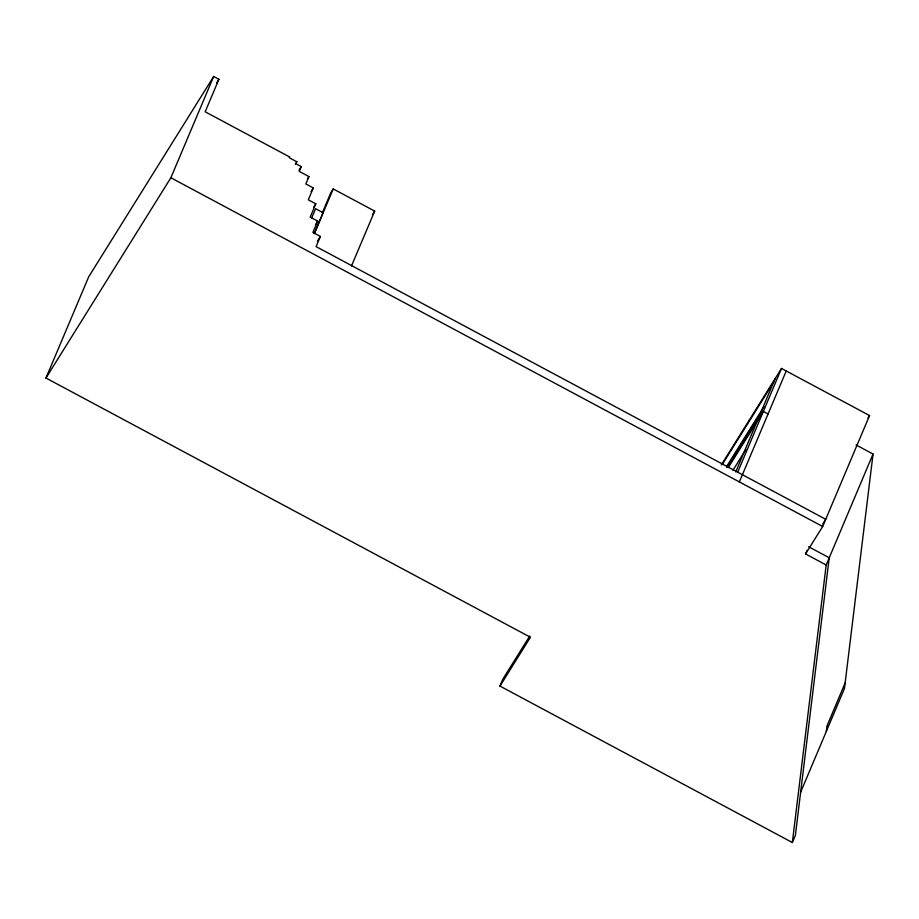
<?xml version="1.0" encoding="UTF-8"?>
<svg xmlns="http://www.w3.org/2000/svg" width="919" height="919" viewBox="0 0 919 919"><rect width="100%" height="100%" fill="white"/><g stroke="black" fill="none" stroke-linecap="round" stroke-linejoin="round"><path stroke-width="1.38" d="M529.758 635.994L503.015 678.865L499.97 686.079L792.327 842.516L826.181 564.99L873.05 454.032L856.06 444.945M826.307 731.455L826.985 725.941L845.124 682.978M873.05 454.032L844.458 688.492L800.633 792.235M499.97 686.079L530.424 637.258L45.95 378.031L88.729 276.757L213.656 76.484L218.906 79.287L205.178 111.785L289.646 156.977L289.313 157.769L296.814 161.778L295.975 163.754L301.283 166.603L299.261 171.405L308.933 176.586L305.832 183.926L313.322 187.935L308.302 199.814L315.803 203.823L310.185 217.102L317.687 221.111L312.908 232.415L320.398 236.424L316.102 246.614L825.721 519.292L822.746 524.071M45.95 378.031L170.877 177.758L213.656 76.484M311.713 217.918L315.608 208.693L323.178 212.737M322.27 212.978L330.737 192.921L333.241 188.923L374.676 211.094L351.495 265.959M314.287 233.587L323.109 212.703M314.378 233.552L333.241 188.923M735.728 471.906L775.085 378.731M737.681 472.194L781.506 368.45L869.546 415.549L822.677 526.507L805.549 553.95L826.181 564.99M739.358 481.935L786.227 370.977M805.549 553.95L807.077 550.343M792.327 842.516L795.383 835.302L829.225 557.776L808.605 546.736M216.643 82.928L218.906 79.287M295.298 164.202L296.814 161.778M299.02 170.233L301.283 166.603M307.417 178.998L308.933 176.586M311.059 191.566L313.322 187.935M313.54 207.453L315.803 203.823M315.412 224.741L317.687 221.111M317.377 241.272L320.398 236.424M372.413 214.736L374.676 211.094M721.335 464.899L781.506 368.45M722.208 464.566L773.695 382.04M726.814 466.22L763.907 406.749M726.757 467.518L762.333 410.471M727.687 467.22L758.726 417.467M728.25 467.691L763.356 411.413L768.077 413.941M732.971 470.218L745.803 449.644M868.053 417.938L869.546 415.549M170.877 177.758L822.677 526.507"/></g></svg>
